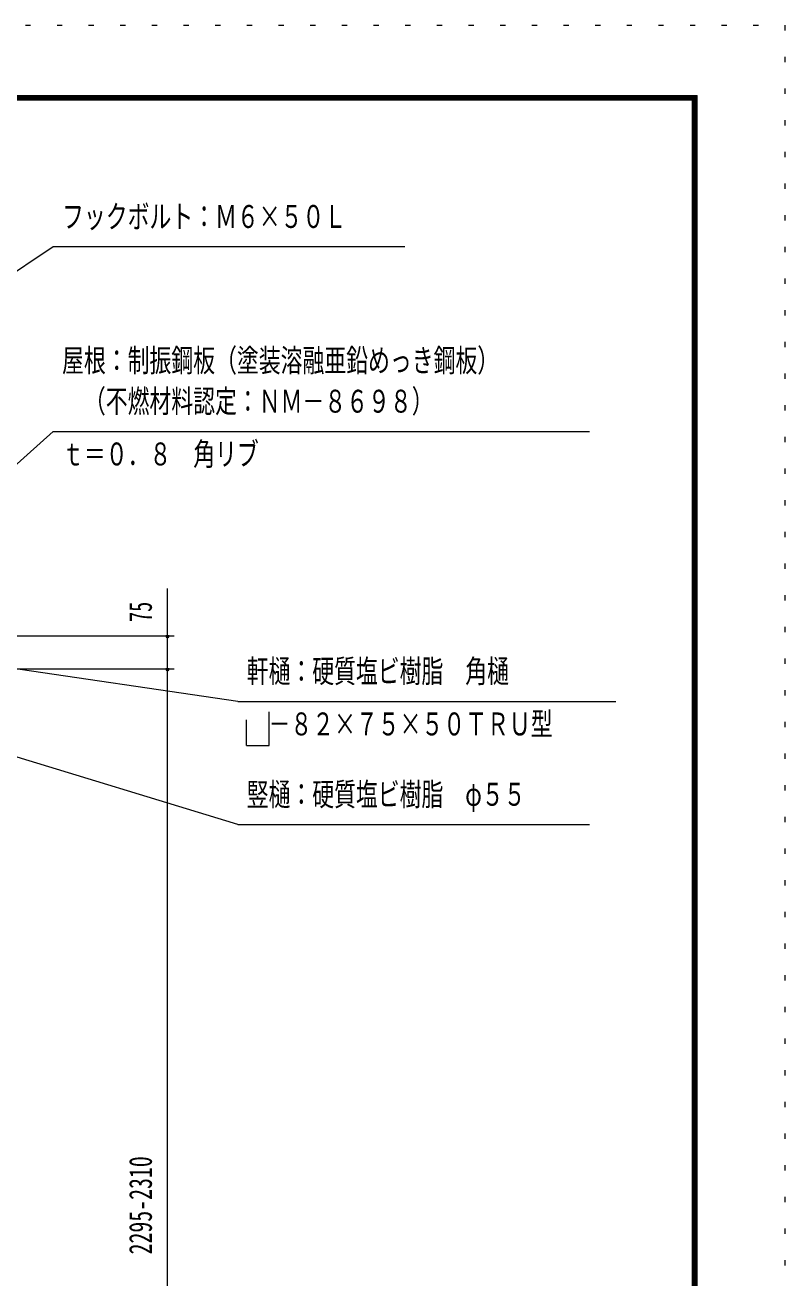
# Model space of a CAD drawing. Units: millimetres, scale not verified. Extents: x -25414 to 25419, y -10500 to 10500.
# Drawn here: x 21098 to 25419, y 3378 to 10500 of the extents above; entities that cross this region are included whole.
import ezdxf
from ezdxf.enums import TextEntityAlignment as Align

# ---------------------------------------------------------------- set-up
doc = ezdxf.new("R2010")
doc.units = ezdxf.units.MM
doc.header["$LTSCALE"] = 60
doc.linetypes.add('USER4', pattern=[3, 0.5, -2.5])
for name, color, linetype, lineweight in [('0-A_2-52DIM', 3, 'Continuous', 18), ('0-C_F-F1PAPER', 5, 'Continuous', 18), ('0-D_F-E_J_ADD', 5, 'USER4', 18)]:
    doc.layers.add(name, color=color, linetype=linetype, lineweight=lineweight)
doc.styles.add('ＭＳ ゴシック', font='')
doc.styles.get('ＭＳ ゴシック').set_extended_font_data('MS Gothic')

msp = doc.modelspace()

# ---------------------------------------------------------------- linework, layer by layer
at = {"layer": '0-A_2-52DIM'}
for p, q in [((21258.02, 9239.93), (18869, 7645.67)), ((23258.02, 9239.93), (21258.02, 9239.93)), ((21258.02, 8189.93), (20101.34, 7162.5)), ((21258.02, 8189.93), (24308.02, 8189.93)), ((21908.02, 344.93), (21908.02, 7297.43)), ((20733.02, 7027.43), (21945.52, 7027.43)), ((21918.02, 7027.43), (21898.02, 7027.43)), ((20650.52, 6839.93), (21945.52, 6839.93)), ((22308.02, 6655.5), (20651.74, 6898.16)), ((21918.02, 6839.93), (21898.02, 6839.93)), ((22308.02, 6655.5), (24458.02, 6655.5)), ((22308.02, 5955.51), (20571.89, 6484.1)), ((22358.02, 6405.5), (22358.02, 6549.85)), ((22308.02, 5955.51), (24308.02, 5955.51))]:
    msp.add_line(p, q, dxfattribs=at)
msp.add_lwpolyline([(22358.02, 6405.5), (22486.8, 6405.5), (22486.8, 6596.93)], dxfattribs=at)
for centre in [(21908.02, 7027.43), (21908.02, 6839.93)]:
    msp.add_arc(centre, 10, 180, 0, dxfattribs=at)
at = {"layer": '0-C_F-F1PAPER'}
for p, q in [((-3780.57, 10100), (24919.43, 10100)), ((-3778.07, 10097.5), (24916.93, 10097.5)), ((-3775.57, 10095), (24914.43, 10095)), ((-3773.07, 10092.5), (24911.93, 10092.5)), ((-3770.57, 10090), (24909.43, 10090)), ((-3768.07, 10087.5), (24906.93, 10087.5)), ((-3765.57, 10085), (24904.43, 10085)), ((-3763.07, 10082.5), (24901.93, 10082.5)), ((-3760.57, 10080), (24899.43, 10080)), ((-3758.07, 10077.5), (24896.93, 10077.5)), ((-3755.57, 10075), (24894.43, 10075)), ((24894.43, -9975), (24894.43, 10075)), ((24904.43, -9985), (24904.43, 10085)), ((24909.43, -9990), (24909.43, 10090)), ((24914.43, -9995), (24914.43, 10095)), ((24916.93, -9997.5), (24916.93, 10097.5))]:
    msp.add_line(p, q, dxfattribs=at)
for points in [[(-3780.57, -10000), (24919.43, -10000), (24919.43, 10100)], [(-3773.07, 10092.5), (-3773.07, -9992.5), (24911.93, -9992.5), (24911.93, 10092.5)], [(-3768.07, 10087.5), (-3768.07, -9987.5), (24906.93, -9987.5), (24906.93, 10087.5)], [(-3763.07, 10082.5), (-3763.07, -9982.5), (24901.93, -9982.5), (24901.93, 10082.5)], [(-3760.57, 10080), (-3760.57, -9980), (24899.43, -9980), (24899.43, 10080)], [(-3758.07, 10077.5), (-3758.07, -9977.5), (24896.93, -9977.5), (24896.93, 10077.5)]]:
    msp.add_lwpolyline(points, dxfattribs=at)
at = {"layer": '0-D_F-E_J_ADD'}
for p, q in [((-4280.57, 10500), (25419.43, 10500)), ((25419.43, 10500), (25419.43, -10500))]:
    msp.add_line(p, q, dxfattribs=at)

# ---------------------------------------------------------------- texts
at = {"layer": '0-A_2-52DIM', "color": 7, "style": 'ＭＳ ゴシック', "width": 0.7}
for s, p in [('フックボルト：Ｍ６×５０Ｌ', (21308.02, 9307.69)), ('屋根：制振鋼板（塗装溶融亜鉛めっき鋼板）', (21308.02, 8489.61)), ('\u3000（不燃材料認定：ＮＭ－８６９８）', (21308.02, 8257.7)), ('ｔ＝０．８\u3000角リブ', (21308.02, 7957.69)), ('軒樋：硬質塩ビ樹脂\u3000角樋', (22358.02, 6723.26)), ('\u3000－８２×７５×５０ＴＲＵ型', (22358.02, 6423.26)), ('竪樋：硬質塩ビ樹脂\u3000φ５５', (22358.02, 6023.27))]:
    msp.add_text(s, height=130.2, dxfattribs=at).set_placement(p, align=Align.BOTTOM_LEFT)
at = {"layer": '0-A_2-52DIM', "color": 7, "style": 'ＭＳ ゴシック'}
for s, width, p in [('75', 0.65, (21858.02, 7106.89)), ('2295-2310', 0.7, (21858.02, 3512.04))]:
    msp.add_text(s, height=130.2, rotation=90, dxfattribs=dict(at, width=width)).set_placement(p, align=Align.BOTTOM_LEFT)

doc.saveas('drawing.dxf')
